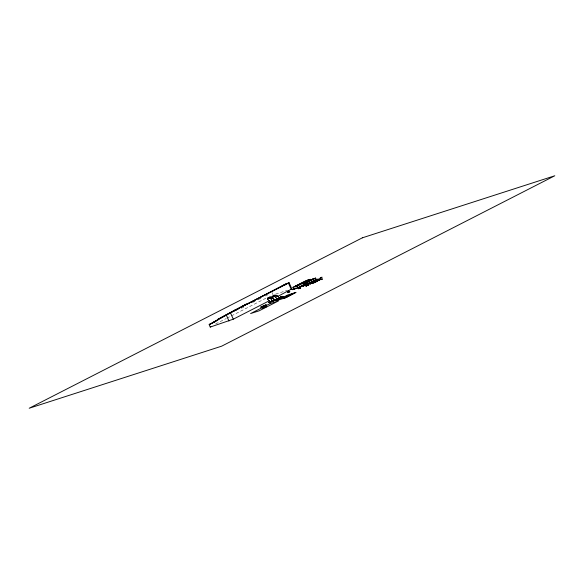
<?xml version="1.0" encoding="UTF-8"?>
<svg xmlns="http://www.w3.org/2000/svg" width="584" height="584" viewBox="0 0 584 584"><rect width="100%" height="100%" fill="white"/><g stroke="black" fill="none" stroke-linecap="round" stroke-linejoin="round"><path stroke-width="0.44" stroke-dasharray="2.92 2.19" d="M254.879 301.3L252.449 302.541L254.982 301.315M260.559 298.395L258.128 299.643L260.625 298.431M241.294 308.315L244.513 306.666M265.457 295.957L267.873 294.723L268.479 296.088M215.62 323.967L226.088 318.608M226.899 318.2L266.362 298.008M275.655 294.095L287.569 290.255M272.027 292.482L273.108 294.92"/><path stroke-width="0.88" d="M274.655 300.205L272.969 297.789L271.348 297.052L269.961 296.986L267.538 298.154L267.866 299.512L270.129 302.045L272.633 301.169M269.523 297.57L269.961 296.986M272.268 296.387L274.027 296.336L275.655 297.073L277.334 299.49L279.386 298.439L279.196 298.008L277.699 296.022L276.079 295.292L274.692 295.219L272.268 296.387L272.597 297.745L274.86 300.286M274.254 295.811L274.319 295.343M271.757 301.081L271.239 301.49M275.904 299.826L276.626 299.293M288.299 291.474L288.985 291.014L288.313 291.248M299.519 287.328C298.555 287.919 299.431 287.408 299.037 287.569M271.122 301.665L272.297 301.023M275.838 299.913L276.736 299.402L275.947 299.738M315.652 281.305L316.433 280.86L315.564 281.145M292.423 294.051L291.978 294.226L292.606 293.964M277.597 296.519L291.825 288.883L289.051 282.627L226.198 314.776L209.174 324.631L210.255 327.069L210.787 326.434M284.247 297.935L283.495 298.256A8.096 0.62 -23.9 0 0 289.598 295.446L292.693 293.577M271.918 301.081L271.37 301.256M280.174 297.964L280.619 297.424L279.707 297.825M288.613 291.27L288.058 291.372M279.86 298.001L279.875 297.555C283.576 295.409 283.225 297.351 280.422 297.782M283.072 296.65L282.276 296.738M299.709 287.364L298.964 287.562M320.959 277.699L320.061 278.101L322.091 277.181L320.944 277.787M321.01 277.991L321.382 277.831L321.025 277.991M305.089 285.05L305.279 284.985M283.174 296.701L282.422 297.081M263.968 307.666L265.625 306.914M271.29 301.22L271.991 301.059M281.262 296.796L282.057 296.344L281.101 296.957M303.439 285.941L303.614 285.832M280.101 297.701L281.116 297.125M290.182 295.197L289.606 295.438L290.365 295.124M265.632 306.936L266.304 306.644L265.968 306.834M270.684 301.651L271.078 301.607M287.824 291.496L288.474 291.241M275.392 299.891L275.787 299.847M277.006 299.271L276.028 299.753M279.853 297.789L282.32 296.825M317.798 280.627L319.776 279.802L318.003 280.517M292.942 293.453L293.336 293.292M290.058 295.248L289.708 295.424M236.578 309.622L217.701 319.864L217.518 319.536L236.403 309.294L236.783 309.892M229.14 313.491L236.403 309.294M246.543 304.41L246.368 304.082L239.447 307.615L234.089 310.724L234.264 311.053M235.184 310.389L236.608 309.564L235.264 310.25M237.33 309.279L238.863 308.388M242.542 306.293L246.368 304.082M237.257 309.44L239.498 308.148M242.477 306.418L285.656 283.985L285.832 284.313L246.382 304.592M280.429 287.007L285.656 283.985M285.182 284.861L289.051 282.627M310.403 283.328L312.155 282.568M287.102 296.665L286.737 296.869L287.445 296.541M310.228 283.364C308.352 284.532 314.301 281.904 312.097 282.532M288.321 292.263L289.474 291.796L288.854 292.015M281.364 297.015L282.16 296.562L280.386 297.044L281.561 296.657L279.86 297.811M315.959 279.583L317.594 279.364L306.804 284.882L303.023 286.109L308.659 282.955M283.371 298.336L284.021 297.979L283.393 298.351M321.178 279.495C320.273 280.284 324.777 277.867 321.404 279.378M265.961 306.819L265.245 307.206M314.528 281.254L313.272 281.919L316.703 280.349L313.652 281.707L314.521 281.174M310.776 283.554L310.257 283.868L316.791 281.028L316.944 281.364L314.513 282.605L312.469 282.875L314.513 282.605M245.776 304.804L239.63 307.951L239.447 307.615M217.518 319.536L224.563 315.937M213.54 322.134L218.358 319.667M210.276 324.12L209.678 324.324L215.949 321.215M215.971 321.244L209.174 324.631M272.64 296.271L274.692 295.219M267.538 298.154L269.297 298.103L271.348 297.052M267.866 299.512L267.99 298.76M274.027 296.336L276.079 295.292M293.694 289.051L292.949 287.357L306.031 280.67L310.235 279.313L310.739 280.437M269.297 298.103L270.925 298.833L272.969 297.789M295.117 286.394C308.374 279.838 319.484 274.736 295.154 286.474L297.891 285.591L308.104 280.262M275.655 297.073L277.699 296.022M292.949 287.357L297.154 286.007L310.235 279.313M210.255 327.069L233.293 319.178L269.538 300.643M299.57 287.394L292.715 289.686L294.146 288.62M303.848 285.415L303.176 283.897L312.798 278.977L315.615 278.072L316.287 279.583L306.666 284.503L302.899 285.832M292.715 289.686L295.825 288.102M303.176 283.897L305.994 282.992L315.615 278.072M270.881 301.41L275.122 300.139L268.757 302.6L272.816 300.877L272.494 300.577L272.816 300.877M271.042 301.315L271.852 300.906M288.657 292.372L287.62 292.606L289.905 291.628M270.925 298.833L272.414 300.818L274.465 299.774M304.06 284.539L297.906 287.693L297.154 286.007M272.18 301.001L271.94 301.118M304.344 284.598L298.906 287.379L292.591 289.416M275.626 299.738L272.604 301.249L272.414 300.818M303.687 285.269L299.11 287.722M272.925 301.161L275.086 300.052M277.144 299.059L279.196 298.008M268.72 302.512L277.363 299.409M276.517 299.439L276.911 299.234M279.875 297.555L282.605 296.453M303.023 286.109L306.104 284.532M283.262 296.636L281.167 297.482M277.677 299.49C263.245 304.235 289.905 295.234 275.59 299.658M298.431 288.854L300.716 287.875M306.68 284.576C303.512 286.291 311.44 282.795 306.68 284.576L317.477 279.094M264.216 307.673L262.26 308.14L263.216 307.746M319.441 279.437L320.85 279.364L316.528 281.218L316.382 280.882L318.806 279.634M312.623 283.218L320.704 279.028M295.657 292.518L285.269 297.869L296.059 292.343L287.642 295.044L276.853 300.577L285.32 297.803M293.073 289.189L293.248 289.16M310.717 283.532L309.834 284.036L312.761 282.7M283.89 298.088L283.612 298.256M316.791 279.371L316.849 279.342M306.87 285.138C304.352 286.488 310.177 283.897 307.439 284.882M265.238 307.191L264.209 307.659M299.037 287.291L298.993 287.7M306.928 285.072C302.95 287.138 311.608 283.306 307.33 284.89M316.966 279.619L316.973 279.656M281.408 297.271L282.627 296.789M310.885 283.079L311.462 282.824M311.038 283.423L312.119 282.97M281.035 296.957L282.919 296.738L282.298 296.949M310.951 283.014L311.739 282.671M311.097 283.357L311.892 283.014M281.072 296.738C282.254 296.234 280.035 297.19 281.174 296.767M276.013 299.592L276.495 299.38M281.174 297.3L281.583 297.132M281.4 297.205L281.97 296.957M282.736 296.76L282.182 297.19M285.131 296.869L292.526 293.825M315.083 281.561L314.572 281.758M279.991 297.811L281.444 297.044M275.006 300.264C273.925 299.796 276.612 300.614 276.254 299.461M315.849 280.992L316.856 280.692L314.44 281.853M288.211 291.452L287.832 291.533M280.809 297.731L279.831 297.95M295.154 286.474L297.891 285.591M315.323 280.101L317.594 279.364M318.959 279.977L320.85 279.364M316.382 280.882L318.426 280.612M316.944 281.364L314.9 281.634M279.459 297.971L280.211 297.65M279.495 298.059L280.006 297.891M271.056 301.556L269.399 301.899M262.26 308.14L262.69 308.016M262.793 307.885L264.194 307.439M305.994 282.992L306.804 284.882M288.343 282.868L291.292 289.518M230.352 312.535L233.293 319.178M226.198 314.776L228.972 321.032M313.666 282.773L315.871 281.802L313.666 282.773M317.185 279.889L319.39 278.926L317.185 279.889M306.264 285.883L308.462 284.934L306.264 285.883M309.907 282.977L312.104 282.028L309.907 282.977M313.856 280.955L316.053 280.006L313.856 280.955M293.073 289.533L293.569 289.321L293.102 289.518M305.906 286.021L308.885 284.766L305.906 286.021M260.719 307.118L266.136 304.797L260.719 307.118M271.195 301.789L271.932 301.475L271.195 301.789M298.906 288.627L300.286 288.058L298.906 288.627M303.308 285.649L303.709 285.488L303.344 285.634M362.357 237.819L29.2 408.238L221.643 346.181L554.8 175.762L362.357 237.819M313.017 278.991L304.359 283.525L314.506 278.612L313.017 278.991M269.961 303.665L250.602 313.564L259.143 310.812L278.495 300.906L269.961 303.665"/></g></svg>
